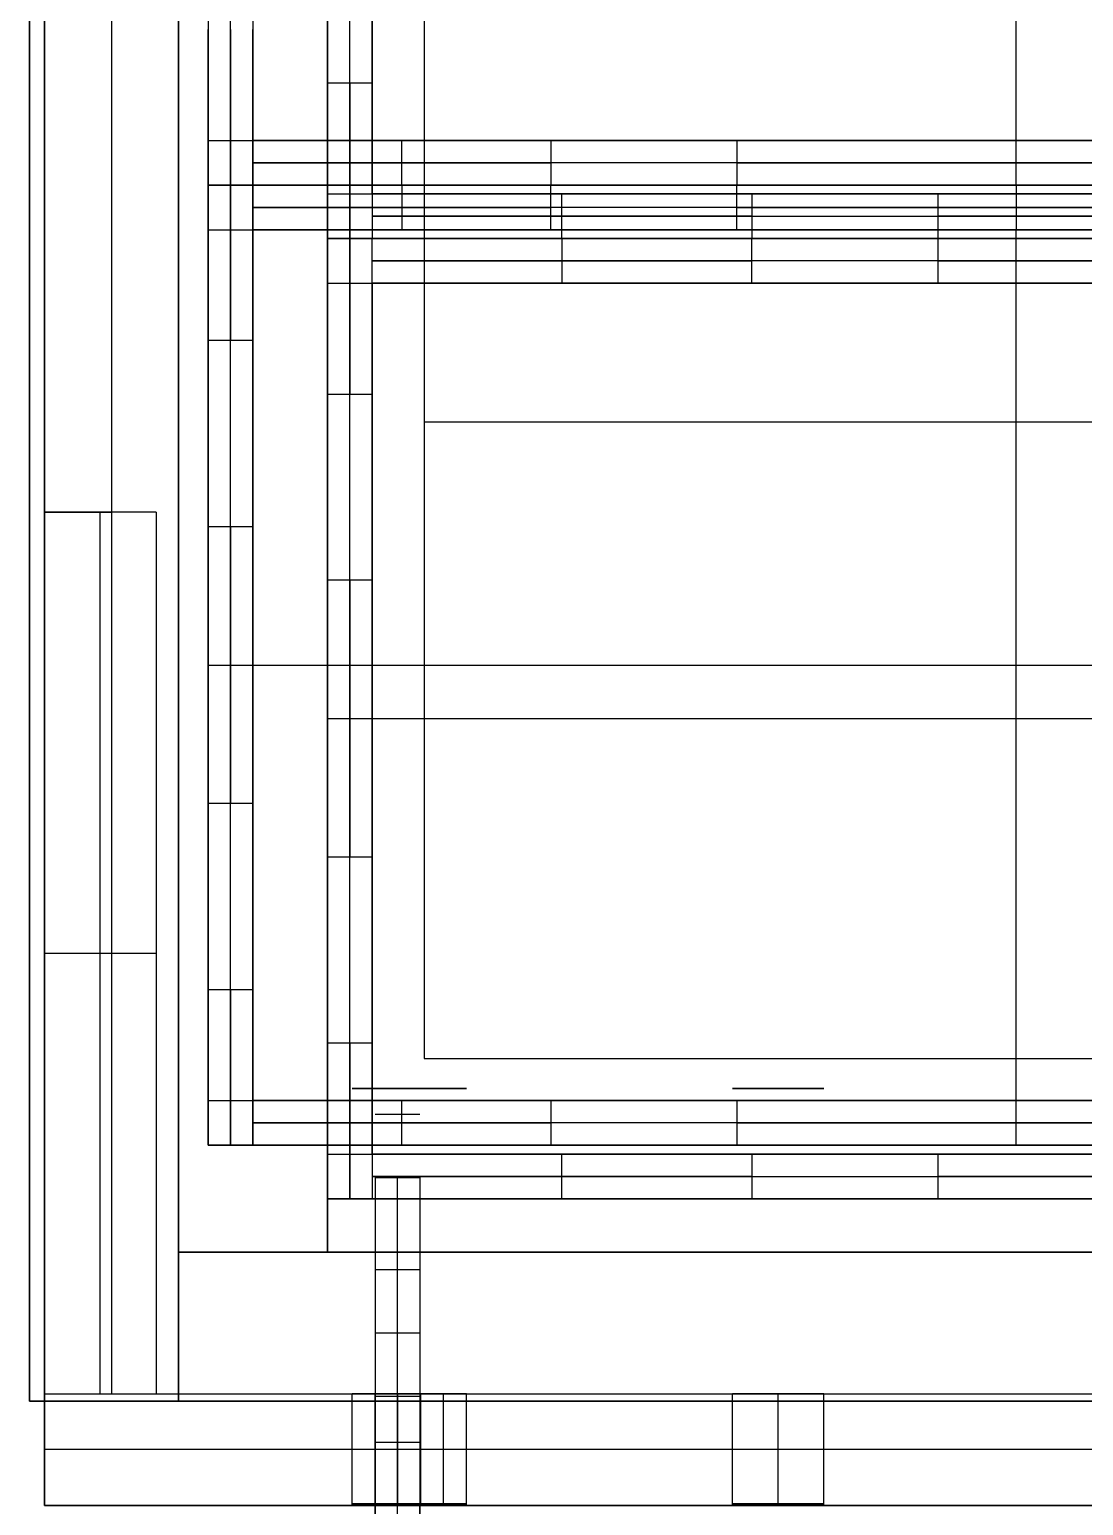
# Model space of a CAD drawing. Header units: millimetres. Extents: x 54 to 2208, y -253 to 13074.
# Drawn here: x 54 to 195.5, y -56 to 142.2 of the extents above; entities that cross this region are included whole.
import ezdxf

# ---------------------------------------------------------------- set-up
doc = ezdxf.new("R2010")
doc.units = ezdxf.units.MM
doc.header["$MEASUREMENT"] = 0
for name, color, linetype, true_color in [('Default', 178, 'Continuous', 0x000000), ('Drawers', 1, 'Continuous', 0xff0000), ('Hanging stuff', 5, 'Continuous', 0x0000ff), ('Little drawers', 15, 'Continuous', 0xa43730)]:
    doc.layers.add(name, color=color, linetype=linetype, true_color=true_color)

msp = doc.modelspace()

# ---------------------------------------------------------------- linework, layer by layer
at = {"layer": 'Default'}
for p, q in [((56, 544), (56, -56)), ((56, 544, 15), (56, -56, 15)), ((56, -56, 7.5), (56, 544, 7.5)), ((56, 544, 900), (56, -56, 900)), ((56, 544, 915), (56, -56, 915)), ((56, -56, 907.5), (56, 544, 907.5)), ((54, 528, 601), (54, -42, 601)), ((54, -42, 616), (54, 528, 616)), ((54, -42, 631), (54, 528, 631)), ((54, -42, 608.5), (54, 528, 608.5)), ((54, 528, 623.5), (54, -42, 623.5)), ((54, 528, 601), (54, -42, 601)), ((65, 529, 289), (65, -41, 289)), ((65, 529, 304), (65, -41, 304)), ((65, 529, 601), (65, -41, 601)), ((65, 529, 616), (65, -41, 616)), ((74, -42, 15), (74, 528, 15)), ((74, -42, 30), (74, 528, 30)), ((74, 528, 22.5), (74, -42, 22.5)), ((74, -42, 304), (74, 528, 304)), ((74, -42, 319), (74, 528, 319)), ((74, 528, 311.5), (74, -42, 311.5)), ((74, 508, 631), (74, -22, 631)), ((74, -22, 616), (74, 508, 616)), ((74, -22, 623.5), (74, 508, 623.5)), ((94, -22, 15), (94, 508, 15)), ((94, 508, 30), (94, -22, 30)), ((94, -22, 22.5), (94, 508, 22.5)), ((94, -22, 304), (94, 508, 304)), ((94, 508, 319), (94, -22, 319)), ((94, -22, 311.5), (94, 508, 311.5)), ((107, 175, 905), (107, 4, 905)), ((107, 175, 915), (107, 4, 915)), ((107, 175, 910), (107, 4, 910)), ((107, 89.5, 905), (107, 89.5, 915)), ((107, 89.5, 905), (512, 89.5, 905)), ((56, 77.35, 15), (56, -41, 15)), ((71, 77.35, 15), (56, 77.35, 15)), ((56, 77.35, 900), (56, -41, 900)), ((71, 77.35, 900), (56, 77.35, 900)), ((56, 77.35, 900), (56, 77.35, 15)), ((56, -41, 607.5), (56, 77.35, 607.5)), ((56, 77.35, 607.5), (65, 77.35, 607.5)), ((63.5, -41, 15), (63.5, 77.35, 15)), ((63.5, 77.35, 15), (63.5, 77.35, 900)), ((65, 77.35, 305), (65, 77.35, 290)), ((71, 77.35, 290), (65, 77.35, 290)), ((71, 77.35, 305), (65, 77.35, 305)), ((65, 77.35, 290), (65, -41, 290)), ((65, 77.35, 305), (65, -41, 305)), ((65, 77.35, 616), (65, 77.35, 601)), ((71, 77.35, 601), (65, 77.35, 601)), ((71, 77.35, 616), (65, 77.35, 616)), ((65, 77.35, 601), (65, -41, 601)), ((65, 77.35, 616), (65, -41, 616)), ((65, 77.35, 297.5), (65, -41, 297.5)), ((65, 77.35, 608.5), (65, -41, 608.5)), ((71, 77.35, 15), (71, -41, 15)), ((71, 77.35, 290), (71, -41, 290)), ((71, 77.35, 305), (71, -41, 305)), ((71, 77.35, 290), (71, 77.35, 15)), ((71, 77.35, 601), (71, -41, 601)), ((71, 77.35, 616), (71, -41, 616)), ((71, 77.35, 601), (71, 77.35, 305)), ((71, 77.35, 900), (71, -41, 900)), ((71, 77.35, 900), (71, 77.35, 616)), ((56, 62.35, 15), (56, -56, 15)), ((56, -56, 900), (56, 62.35, 900)), ((56, 62.35, 900), (56, 62.35, 15)), ((56, -56, 607.5), (56, 62.35, 607.5)), ((56, 18.17, 15), (71, 18.17, 15)), ((56, 18.17, 900), (56, 18.17, 15)), ((71, 18.17, 290), (71, 18.17, 15)), ((71, 18.17, 601), (71, 18.17, 305)), ((71, 18.17, 900), (71, 18.17, 616)), ((107, 4, 905), (512, 4, 905)), ((107, 4, 905), (107, 4, 915)), ((107, 4, 915), (512, 4, 915)), ((107, 4, 910), (512, 4, 910)), ((56, 3.17, 900), (56, 3.17, 15)), ((100.42, -3.47, 482.06), (106.42, -3.47, 482.06)), ((100.42, -3.47, 428.49), (106.42, -3.47, 428.49)), ((100.42, -3.47, 188.7), (106.42, -3.47, 188.7)), ((100.42, -3.47, 135.13), (106.42, -3.47, 135.13)), ((100.42, -11.97, 490.55), (100.42, -253.19, 490.55)), ((100.42, -11.97, 490.55), (106.42, -11.97, 490.55)), ((100.42, -11.97, 420), (106.42, -11.97, 420)), ((100.42, -11.97, 490.55), (100.42, -253.19, 490.55)), ((100.42, -11.97, 197.19), (100.42, -253.19, 197.19)), ((100.42, -11.97, 197.19), (100.42, -253.19, 197.19)), ((100.42, -11.97, 197.19), (106.42, -11.97, 197.19)), ((100.42, -11.97, 126.64), (106.42, -11.97, 126.64)), ((103.42, -253.19, 490.55), (103.42, -11.97, 490.55)), ((103.42, -253.19, 197.19), (103.42, -11.97, 197.19)), ((106.42, -11.97, 490.55), (106.42, -253.19, 490.55)), ((106.42, -11.97, 197.19), (106.42, -253.19, 197.19)), ((74, -22, 631), (74, -22, 616)), ((74, -22, 631), (516, -22, 631)), ((516, -22, 616), (74, -22, 616)), ((516, -22, 623.5), (74, -22, 623.5)), ((536, -22, 15), (94, -22, 15)), ((94, -22, 30), (94, -22, 15)), ((94, -22, 30), (536, -22, 30)), ((536, -22, 22.5), (94, -22, 22.5)), ((536, -22, 304), (94, -22, 304)), ((94, -22, 319), (94, -22, 304)), ((94, -22, 319), (536, -22, 319)), ((536, -22, 311.5), (94, -22, 311.5)), ((100.42, -24.33, 420), (106.42, -24.33, 420)), ((100.42, -24.33, 126.64), (106.42, -24.33, 126.64)), ((100.42, -32.83, 428.49), (106.42, -32.83, 428.49)), ((100.42, -32.83, 438.28), (106.42, -32.83, 438.28)), ((100.42, -32.83, 135.13), (106.42, -32.83, 135.13)), ((100.42, -32.83, 144.92), (106.42, -32.83, 144.92)), ((56, -41, 15), (56, -41, 900)), ((56, -41, 15), (71, -41, 15)), ((56, -41, 900), (71, -41, 900)), ((56, -41, 607.5), (65, -41, 607.5)), ((56, -56), (56, -41)), ((56, -41), (556, -41)), ((56, -41, 900), (56, -56, 900)), ((56, -41, 900), (556, -41, 900)), ((56, -41, 900), (56, -41)), ((56, -56, 600), (56, -41, 600)), ((56, -41, 600), (556, -41, 600)), ((63.5, -41, 900), (63.5, -41, 15)), ((65, -41, 289), (547, -41, 289)), ((65, -41, 304), (547, -41, 304)), ((65, -41, 289), (65, -41, 304)), ((65, -41, 601), (547, -41, 601)), ((65, -41, 616), (547, -41, 616)), ((65, -41, 601), (65, -41, 616)), ((65, -41, 290), (71, -41, 290)), ((65, -41, 305), (71, -41, 305)), ((65, -41, 290), (65, -41, 305)), ((65, -41, 601), (71, -41, 601)), ((65, -41, 616), (71, -41, 616)), ((65, -41, 601), (65, -41, 616)), ((71, -41, 15), (71, -41, 290)), ((71, -41, 305), (71, -41, 601)), ((71, -41, 616), (71, -41, 900)), ((97.33, -41, 804.03), (109.58, -41, 804.03)), ((109.58, -41, 733.48), (97.33, -41, 733.48)), ((97.33, -41, 733.48), (97.33, -41, 804.03)), ((97.33, -56, 804.03), (97.33, -41, 804.03)), ((97.33, -56, 733.48), (97.33, -41, 733.48)), ((97.33, -41, 510.67), (109.58, -41, 510.67)), ((109.58, -41, 440.12), (97.33, -41, 440.12)), ((97.33, -41, 440.12), (97.33, -41, 510.67)), ((97.33, -56, 510.67), (97.33, -41, 510.67)), ((97.33, -56, 440.12), (97.33, -41, 440.12)), ((97.33, -56, 768.76), (97.33, -41, 768.76)), ((97.33, -56, 475.4), (97.33, -41, 475.4)), ((100.42, -41, 217.31), (112.67, -41, 217.31)), ((112.67, -41, 146.76), (100.42, -41, 146.76)), ((100.42, -41, 146.76), (100.42, -41, 217.31)), ((100.42, -56, 217.31), (100.42, -41, 217.31)), ((100.42, -56, 146.76), (100.42, -41, 146.76)), ((100.42, -56, 182.04), (100.42, -41, 182.04)), ((100.42, -41.32, 446.78), (106.42, -41.32, 446.78)), ((100.42, -41.32, 153.42), (106.42, -41.32, 153.42)), ((103.45, -56, 804.03), (103.45, -41, 804.03)), ((103.45, -56, 733.48), (103.45, -41, 733.48)), ((103.45, -56, 510.67), (103.45, -41, 510.67)), ((103.45, -56, 440.12), (103.45, -41, 440.12)), ((106.55, -56, 217.31), (106.55, -41, 217.31)), ((106.55, -56, 146.76), (106.55, -41, 146.76)), ((109.58, -41, 804.03), (109.58, -41, 733.48)), ((109.58, -56, 804.03), (109.58, -41, 804.03)), ((109.58, -56, 733.48), (109.58, -41, 733.48)), ((109.58, -41, 510.67), (109.58, -41, 440.12)), ((109.58, -56, 510.67), (109.58, -41, 510.67)), ((109.58, -56, 440.12), (109.58, -41, 440.12)), ((109.58, -56, 768.76), (109.58, -41, 768.76)), ((109.58, -56, 475.4), (109.58, -41, 475.4)), ((112.67, -41, 217.31), (112.67, -41, 146.76)), ((112.67, -56, 217.31), (112.67, -41, 217.31)), ((112.67, -56, 146.76), (112.67, -41, 146.76)), ((112.67, -56, 182.04), (112.67, -41, 182.04)), ((148.42, -41, 217.31), (160.67, -41, 217.31)), ((160.67, -41, 146.76), (148.42, -41, 146.76)), ((148.42, -41, 146.76), (148.42, -41, 217.31)), ((148.42, -56, 217.31), (148.42, -41, 217.31)), ((148.42, -56, 146.76), (148.42, -41, 146.76)), ((148.42, -41, 510.67), (160.67, -41, 510.67)), ((160.67, -41, 440.12), (148.42, -41, 440.12)), ((148.42, -41, 440.12), (148.42, -41, 510.67)), ((148.42, -56, 510.67), (148.42, -41, 510.67)), ((148.42, -56, 440.12), (148.42, -41, 440.12)), ((148.42, -41, 804.03), (160.67, -41, 804.03)), ((160.67, -41, 733.48), (148.42, -41, 733.48)), ((148.42, -41, 733.48), (148.42, -41, 804.03)), ((148.42, -56, 804.03), (148.42, -41, 804.03)), ((148.42, -56, 733.48), (148.42, -41, 733.48)), ((148.42, -56, 182.04), (148.42, -41, 182.04)), ((148.42, -56, 475.4), (148.42, -41, 475.4)), ((148.42, -56, 768.76), (148.42, -41, 768.76)), ((154.55, -56, 217.31), (154.55, -41, 217.31)), ((154.55, -56, 146.76), (154.55, -41, 146.76)), ((154.55, -56, 510.67), (154.55, -41, 510.67)), ((154.55, -56, 440.12), (154.55, -41, 440.12)), ((154.55, -56, 804.03), (154.55, -41, 804.03)), ((154.55, -56, 733.48), (154.55, -41, 733.48)), ((160.67, -41, 217.31), (160.67, -41, 146.76)), ((160.67, -56, 217.31), (160.67, -41, 217.31)), ((160.67, -56, 146.76), (160.67, -41, 146.76)), ((160.67, -41, 510.67), (160.67, -41, 440.12)), ((160.67, -56, 510.67), (160.67, -41, 510.67)), ((160.67, -56, 440.12), (160.67, -41, 440.12)), ((160.67, -41, 804.03), (160.67, -41, 733.48)), ((160.67, -56, 804.03), (160.67, -41, 804.03)), ((160.67, -56, 733.48), (160.67, -41, 733.48)), ((160.67, -56, 182.04), (160.67, -41, 182.04)), ((160.67, -56, 475.4), (160.67, -41, 475.4)), ((160.67, -56, 768.76), (160.67, -41, 768.76)), ((54, -42, 601), (536, -42, 601)), ((54, -42, 601), (54, -42, 616)), ((536, -42, 616), (54, -42, 616)), ((536, -42, 631), (54, -42, 631)), ((54, -42, 631), (54, -42, 616)), ((536, -42, 608.5), (54, -42, 608.5)), ((54, -42, 623.5), (536, -42, 623.5)), ((54, -42, 601), (536, -42, 601)), ((74, -42, 616), (74, -42, 631)), ((556, -42, 15), (74, -42, 15)), ((556, -42, 30), (74, -42, 30)), ((74, -42, 30), (74, -42, 15)), ((74, -42, 22.5), (556, -42, 22.5)), ((556, -42, 304), (74, -42, 304)), ((556, -42, 319), (74, -42, 319)), ((74, -42, 319), (74, -42, 304)), ((74, -42, 311.5), (556, -42, 311.5)), ((94, -42, 15), (94, -42, 30)), ((94, -42, 304), (94, -42, 319)), ((100.42, -47.51, 446.78), (106.42, -47.51, 446.78)), ((100.42, -47.51, 153.42), (106.42, -47.51, 153.42)), ((556, -48.5), (56, -48.5)), ((56, -48.5), (56, -48.5, 900)), ((56, -56), (556, -56)), ((56, -56, 15), (56, -56)), ((56, -56, 15), (556, -56, 15)), ((556, -56, 7.5), (56, -56, 7.5)), ((56, -56), (556, -56)), ((56, -56, 900), (556, -56, 900)), ((56, -56, 900), (56, -56)), ((56, -56, 600), (556, -56, 600)), ((56, -56, 15), (56, -56, 900)), ((56, -56, 900), (556, -56, 900)), ((56, -56, 915), (56, -56, 900)), ((56, -56, 915), (556, -56, 915)), ((556, -56, 907.5), (56, -56, 907.5)), ((97.33, -55.8, 804.03), (109.58, -55.8, 804.03)), ((109.58, -55.8, 733.48), (97.33, -55.8, 733.48)), ((97.33, -55.8, 733.48), (97.33, -55.8, 804.03)), ((97.33, -55.8, 510.67), (109.58, -55.8, 510.67)), ((109.58, -55.8, 440.12), (97.33, -55.8, 440.12)), ((97.33, -55.8, 440.12), (97.33, -55.8, 510.67)), ((97.33, -56, 804.03), (109.58, -56, 804.03)), ((109.58, -56, 733.48), (97.33, -56, 733.48)), ((97.33, -56, 733.48), (97.33, -56, 804.03)), ((97.33, -56, 510.67), (109.58, -56, 510.67)), ((109.58, -56, 440.12), (97.33, -56, 440.12)), ((97.33, -56, 440.12), (97.33, -56, 510.67)), ((100.42, -55.8, 217.31), (112.67, -55.8, 217.31)), ((112.67, -55.8, 146.76), (100.42, -55.8, 146.76)), ((100.42, -55.8, 146.76), (100.42, -55.8, 217.31)), ((100.42, -253.19), (100.42, -56)), ((100.42, -253.19, 98.6), (100.42, -56, 98.6)), ((100.42, -253.19), (100.42, -56)), ((106.42, -56), (100.42, -56)), ((100.42, -253.19, 98.6), (100.42, -56, 98.6)), ((100.42, -56, 144.92), (106.42, -56, 144.92)), ((100.42, -56, 217.31), (112.67, -56, 217.31)), ((112.67, -56, 146.76), (100.42, -56, 146.76)), ((100.42, -56, 146.76), (100.42, -56, 217.31)), ((106.42, -253.19), (106.42, -56)), ((106.42, -253.19, 98.6), (106.42, -56, 98.6)), ((106.42, -56, 6), (106.42, -96, 6)), ((303.62, -56, 6), (106.42, -56, 6)), ((303.62, -56), (106.42, -56)), ((106.42, -56), (106.42, -56, 6)), ((106.42, -56), (106.42, -96)), ((106.42, -56, 3), (303.62, -56, 3)), ((106.42, -96, 3), (106.42, -56, 3)), ((109.58, -55.8, 804.03), (109.58, -55.8, 733.48)), ((109.58, -55.8, 510.67), (109.58, -55.8, 440.12)), ((109.58, -56, 804.03), (109.58, -56, 733.48)), ((109.58, -56, 510.67), (109.58, -56, 440.12)), ((112.67, -55.8, 217.31), (112.67, -55.8, 146.76)), ((112.67, -56, 217.31), (112.67, -56, 146.76)), ((148.42, -55.8, 217.31), (160.67, -55.8, 217.31)), ((160.67, -55.8, 146.76), (148.42, -55.8, 146.76)), ((148.42, -55.8, 146.76), (148.42, -55.8, 217.31)), ((148.42, -55.8, 510.67), (160.67, -55.8, 510.67)), ((160.67, -55.8, 440.12), (148.42, -55.8, 440.12)), ((148.42, -55.8, 440.12), (148.42, -55.8, 510.67)), ((148.42, -55.8, 804.03), (160.67, -55.8, 804.03)), ((160.67, -55.8, 733.48), (148.42, -55.8, 733.48)), ((148.42, -55.8, 733.48), (148.42, -55.8, 804.03)), ((148.42, -56, 217.31), (160.67, -56, 217.31)), ((160.67, -56, 146.76), (148.42, -56, 146.76)), ((148.42, -56, 146.76), (148.42, -56, 217.31)), ((148.42, -56, 510.67), (160.67, -56, 510.67)), ((160.67, -56, 440.12), (148.42, -56, 440.12)), ((148.42, -56, 440.12), (148.42, -56, 510.67)), ((148.42, -56, 804.03), (160.67, -56, 804.03)), ((160.67, -56, 733.48), (148.42, -56, 733.48)), ((148.42, -56, 733.48), (148.42, -56, 804.03)), ((160.67, -55.8, 217.31), (160.67, -55.8, 146.76)), ((160.67, -55.8, 510.67), (160.67, -55.8, 440.12)), ((160.67, -55.8, 804.03), (160.67, -55.8, 733.48)), ((160.67, -56, 217.31), (160.67, -56, 146.76)), ((160.67, -56, 510.67), (160.67, -56, 440.12)), ((160.67, -56, 804.03), (160.67, -56, 733.48))]:
    msp.add_line(p, q, dxfattribs=at)
for points in [[(56, 544), (56, -56), (556, -56), (556, 544)], [(56, 544), (56, -56), (556, -56), (556, 544)], [(54, -42), (536, -42), (536, 528), (54, 528)]]:
    msp.add_lwpolyline(points, close=True, dxfattribs=at)
at = {"layer": 'Default', "extrusion": (1, 0, 0)}
for points in [[(544, 900), (544, 0), (-56, 0), (-56, 900)], [(-56, 900), (-56, 15), (62.35, 15), (62.35, 900)]]:
    msp.add_lwpolyline(points, dxfattribs=at)
at = {"layer": 'Default', "extrusion": (1, -4.54807e-16, 1.4271e-30)}
msp.add_lwpolyline([(-56, 293.36), (-56, 438.28, -0.414214), (-47.51, 446.78), (-41.32, 446.78, -0.414214), (-32.83, 438.28), (-32.83, 428.49, 0.414214), (-24.33, 420), (-11.97, 420, 0.414214), (-3.47, 428.49), (-3.47, 482.06, 0.414214), (-11.97, 490.55)], format="xyb", dxfattribs=at)
msp.add_lwpolyline([(-56, 293.36), (-56, 438.28, -0.414214), (-47.51, 446.78), (-41.32, 446.78, -0.414214), (-32.83, 438.28), (-32.83, 428.49, 0.414214), (-24.33, 420), (-11.97, 420, 0.414214), (-3.47, 428.49), (-3.47, 482.06, 0.414214), (-11.97, 490.55)], format="xyb", dxfattribs=at)
at = {"layer": 'Default', "extrusion": (1, 0, 0)}
for points in [[(-56, 0), (-56, 144.92, -0.414214), (-47.51, 153.42), (-41.32, 153.42, -0.414214), (-32.83, 144.92), (-32.83, 135.13, 0.414214), (-24.33, 126.64), (-11.97, 126.64, 0.414214), (-3.47, 135.13), (-3.47, 188.7, 0.414214), (-11.97, 197.19)], [(-56, 0), (-56, 144.92, -0.414214), (-47.51, 153.42), (-41.32, 153.42, -0.414214), (-32.83, 144.92), (-32.83, 135.13, 0.414214), (-24.33, 126.64), (-11.97, 126.64, 0.414214), (-3.47, 135.13), (-3.47, 188.7, 0.414214), (-11.97, 197.19)], [(-56, 293.36), (-56, 438.28, -0.414214), (-47.51, 446.78), (-41.32, 446.78, -0.414214), (-32.83, 438.28), (-32.83, 428.49, 0.414214), (-24.33, 420), (-11.97, 420, 0.414214), (-3.47, 428.49), (-3.47, 482.06, 0.414214), (-11.97, 490.55)], [(-56, 0), (-56, 144.92, -0.414214), (-47.51, 153.42), (-41.32, 153.42, -0.414214), (-32.83, 144.92), (-32.83, 135.13, 0.414214), (-24.33, 126.64), (-11.97, 126.64, 0.414214), (-3.47, 135.13), (-3.47, 188.7, 0.414214), (-11.97, 197.19)]]:
    msp.add_lwpolyline(points, format="xyb", dxfattribs=at)
at = {"layer": 'Default', "extrusion": (1, -4.03879e-15, 9.33634e-16)}
for points in [[(-11.97, 490.55, -0.414214), (-3.47, 482.06), (-3.47, 428.49, -0.414214), (-11.97, 420), (-24.33, 420, -0.414214), (-32.83, 428.49), (-32.83, 438.28, 0.414214), (-41.32, 446.78), (-47.51, 446.78, 0.414214), (-56, 438.28), (-56, 293.36)], [(-11.97, 197.19, -0.414214), (-3.47, 188.7), (-3.47, 135.13, -0.414214), (-11.97, 126.64), (-24.33, 126.64, -0.414214), (-32.83, 135.13), (-32.83, 144.92, 0.414214), (-41.32, 153.42), (-47.51, 153.42, 0.414214), (-56, 144.92), (-56, 0)]]:
    msp.add_lwpolyline(points, format="xyb", dxfattribs=at)
at = {"layer": 'Default', "extrusion": (0, 1, 0)}
for points in [[(-97.33, 510.67), (-109.58, 510.67), (-109.58, 440.12), (-97.33, 440.12)], [(-97.33, 804.03), (-109.58, 804.03), (-109.58, 733.48), (-97.33, 733.48)], [(-100.42, 217.31), (-112.67, 217.31), (-112.67, 146.76), (-100.42, 146.76)], [(-148.42, 510.67), (-160.67, 510.67), (-160.67, 440.12), (-148.42, 440.12)], [(-148.42, 217.31), (-160.67, 217.31), (-160.67, 146.76), (-148.42, 146.76)], [(-148.42, 804.03), (-160.67, 804.03), (-160.67, 733.48), (-148.42, 733.48)]]:
    msp.add_lwpolyline(points, close=True, dxfattribs=at)
at = {"layer": 'Drawers'}
for p, q in [((94, 243, 402.81), (94, 114.09, 402.81)), ((94, 243, 113.81), (94, 114.09, 113.81)), ((97, 114.09, 402.81), (97, 243, 402.81)), ((97, 114.09, 113.81), (97, 243, 113.81)), ((94, 120.09, 353.41), (94, 237, 353.41)), ((94, 120.09, 64.41), (94, 237, 64.41)), ((100, 237, 402.81), (100, 120.09, 402.81)), ((100, 120.09, 353.41), (100, 237, 353.41)), ((100, 237, 113.81), (100, 120.09, 113.81)), ((100, 120.09, 64.41), (100, 237, 64.41)), ((94, 134.97, 304), (94, 159.97, 304)), ((94, 134.97, 310), (94, 159.97, 310)), ((94, 159.97, 307), (94, 134.97, 307)), ((94, 134.97, 15), (94, 159.97, 15)), ((94, 134.97, 21), (94, 159.97, 21)), ((94, 159.97, 18), (94, 134.97, 18)), ((100, 134.97, 310), (100, 159.97, 310)), ((100, 134.97, 21), (100, 159.97, 21)), ((100, 134.97, 304), (94, 134.97, 304)), ((94, 134.97, 304), (94, 134.97, 310)), ((94, 114.09, 304), (94, 134.97, 304)), ((100, 134.97, 15), (94, 134.97, 15)), ((94, 134.97, 15), (94, 134.97, 21)), ((94, 114.09, 15), (94, 134.97, 15)), ((97, 134.97, 304), (97, 114.09, 304)), ((97, 134.97, 15), (97, 114.09, 15)), ((100, 120.09, 304), (100, 134.97, 304)), ((100, 120.09, 310), (100, 134.97, 310)), ((100, 120.09, 15), (100, 134.97, 15)), ((100, 120.09, 21), (100, 134.97, 21)), ((94, 120.09, 343.91), (94, 114.09, 343.91)), ((94, 120.09, 368.91), (94, 120.09, 343.91)), ((94, 120.09, 368.91), (94, 114.09, 368.91)), ((94, 120.09, 304), (100, 120.09, 304)), ((94, 114.09, 356.41), (94, 120.09, 356.41)), ((94, 120.09, 54.91), (94, 114.09, 54.91)), ((94, 120.09, 79.91), (94, 120.09, 54.91)), ((94, 120.09, 79.91), (94, 114.09, 79.91)), ((94, 120.09, 15), (100, 120.09, 15)), ((94, 114.09, 67.41), (94, 120.09, 67.41)), ((100, 120.09, 304), (151, 120.09, 304)), ((151, 120.09, 310), (100, 120.09, 310)), ((100, 120.09, 368.91), (100, 120.09, 343.91)), ((100, 120.09, 304), (100, 114.09, 304)), ((522, 120.09, 402.81), (100, 120.09, 402.81)), ((100, 120.09, 402.81), (100, 120.09, 368.91)), ((100, 120.09, 343.91), (100, 120.09, 310)), ((100, 120.09, 402.81), (100, 114.09, 402.81)), ((100, 120.09, 353.41), (522, 120.09, 353.41)), ((100, 120.09, 15), (151, 120.09, 15)), ((151, 120.09, 21), (100, 120.09, 21)), ((100, 120.09, 79.91), (100, 120.09, 54.91)), ((100, 120.09, 15), (100, 114.09, 15)), ((522, 120.09, 113.81), (100, 120.09, 113.81)), ((100, 120.09, 113.81), (100, 120.09, 79.91)), ((100, 120.09, 54.91), (100, 120.09, 21)), ((100, 120.09, 113.81), (100, 114.09, 113.81)), ((100, 120.09, 64.41), (522, 120.09, 64.41)), ((125.5, 114.09, 304), (125.5, 120.09, 304)), ((125.5, 114.09, 15), (125.5, 120.09, 15)), ((151, 120.09, 304), (151, 114.09, 304)), ((151, 120.09, 310), (176, 120.09, 310)), ((151, 120.09, 15), (151, 114.09, 15)), ((151, 120.09, 21), (176, 120.09, 21)), ((176, 114.09, 304), (176, 120.09, 304)), ((176, 120.09, 304), (256, 120.09, 304)), ((256, 120.09, 310), (176, 120.09, 310)), ((176, 114.09, 15), (176, 120.09, 15)), ((176, 120.09, 15), (256, 120.09, 15)), ((256, 120.09, 21), (176, 120.09, 21)), ((94, 117.09, 343.91), (94, 117.09, 368.91)), ((94, 117.09, 54.91), (94, 117.09, 79.91)), ((100, 117.09, 402.81), (522, 117.09, 402.81)), ((151, 117.09, 304), (100, 117.09, 304)), ((100, 117.09, 113.81), (522, 117.09, 113.81)), ((151, 117.09, 15), (100, 117.09, 15)), ((256, 117.09, 304), (176, 117.09, 304)), ((256, 117.09, 15), (176, 117.09, 15)), ((94, 114.09, 343.91), (94, 114.09, 304)), ((94, 114.09, 402.81), (94, 114.09, 368.91)), ((100, 114.09, 402.81), (94, 114.09, 402.81)), ((100, 114.09, 368.91), (94, 114.09, 368.91)), ((94, 114.09, 343.91), (100, 114.09, 343.91)), ((100, 114.09, 304), (94, 114.09, 304)), ((94, 114.09, 368.91), (94, 114.09, 343.91)), ((94, 114.09, 385.86), (100, 114.09, 385.86)), ((94, 114.09, 310), (100, 114.09, 310)), ((94, 114.09, 353.41), (528, 114.09, 353.41)), ((94, 93.21, 15), (94, 114.09, 15)), ((94, 114.09, 113.81), (94, -14.82, 113.81)), ((94, 114.09, 79.91), (94, 114.09, 113.81)), ((94, 108.09, 79.91), (94, 114.09, 79.91)), ((94, 108.09, 54.91), (94, 114.09, 54.91)), ((94, 114.09, 15), (94, 114.09, 54.91)), ((100, 114.09, 15), (94, 114.09, 15)), ((100, 114.09, 54.91), (94, 114.09, 54.91)), ((94, 114.09, 79.91), (100, 114.09, 79.91)), ((100, 114.09, 113.81), (94, 114.09, 113.81)), ((94, 114.09, 54.91), (94, 114.09, 79.91)), ((94, 114.09, 21), (100, 114.09, 21)), ((94, 114.09, 96.86), (100, 114.09, 96.86)), ((94, 114.09, 64.41), (528, 114.09, 64.41)), ((94, 114.09, 67.41), (94, 108.09, 67.41)), ((94, 114.09, 54.91), (94, 114.09, 15)), ((94, 114.09, 113.81), (94, 114.09, 79.91)), ((100, 114.09, 113.81), (94, 114.09, 113.81)), ((100, 114.09, 79.91), (94, 114.09, 79.91)), ((94, 114.09, 54.91), (100, 114.09, 54.91)), ((100, 114.09, 15), (94, 114.09, 15)), ((94, 114.09, 79.91), (94, 114.09, 54.91)), ((94, 114.09, 96.86), (100, 114.09, 96.86)), ((94, 114.09, 21), (100, 114.09, 21)), ((94, 114.09, 64.41), (528, 114.09, 64.41)), ((94, 93.21, 304), (94, 114.09, 304)), ((94, 114.09, 402.81), (94, -14.82, 402.81)), ((94, 114.09, 368.91), (94, 114.09, 402.81)), ((94, 108.09, 368.91), (94, 114.09, 368.91)), ((94, 108.09, 343.91), (94, 114.09, 343.91)), ((94, 114.09, 304), (94, 114.09, 343.91)), ((100, 114.09, 304), (94, 114.09, 304)), ((100, 114.09, 343.91), (94, 114.09, 343.91)), ((94, 114.09, 368.91), (100, 114.09, 368.91)), ((100, 114.09, 402.81), (94, 114.09, 402.81)), ((94, 114.09, 343.91), (94, 114.09, 368.91)), ((94, 114.09, 310), (100, 114.09, 310)), ((94, 114.09, 385.86), (100, 114.09, 385.86)), ((94, 114.09, 353.41), (528, 114.09, 353.41)), ((94, 114.09, 356.41), (94, 108.09, 356.41)), ((97, 114.09, 368.91), (97, 114.09, 402.81)), ((97, 114.09, 304), (97, 114.09, 343.91)), ((97, 114.09, 15), (97, 93.21, 15)), ((97, 114.09, 54.91), (97, 114.09, 15)), ((97, 114.09, 113.81), (97, 114.09, 79.91)), ((97, -14.82, 113.81), (97, 114.09, 113.81)), ((97, 114.09, 79.91), (97, 114.09, 113.81)), ((97, 114.09, 15), (97, 114.09, 54.91)), ((97, 114.09, 304), (97, 93.21, 304)), ((97, 114.09, 343.91), (97, 114.09, 304)), ((97, 114.09, 402.81), (97, 114.09, 368.91)), ((97, -14.82, 402.81), (97, 114.09, 402.81)), ((100, 114.09, 402.81), (100, 114.09, 368.91)), ((100, 114.09, 343.91), (100, 114.09, 304)), ((100, 114.09, 304), (151, 114.09, 304)), ((522, 114.09, 402.81), (100, 114.09, 402.81)), ((100, 114.09, 15), (100, 114.09, 54.91)), ((100, 114.09, 79.91), (100, 114.09, 113.81)), ((100, 108.09, 113.81), (100, 114.09, 113.81)), ((100, 114.09, 113.81), (522, 114.09, 113.81)), ((151, 114.09, 15), (100, 114.09, 15)), ((100, 108.09, 15), (100, 114.09, 15)), ((100, 114.09, 113.81), (100, 114.09, 79.91)), ((100, 114.09, 54.91), (100, 114.09, 15)), ((100, 114.09, 15), (151, 114.09, 15)), ((522, 114.09, 113.81), (100, 114.09, 113.81)), ((100, 114.09, 304), (100, 114.09, 343.91)), ((100, 114.09, 368.91), (100, 114.09, 402.81)), ((100, 108.09, 402.81), (100, 114.09, 402.81)), ((100, 114.09, 402.81), (522, 114.09, 402.81)), ((151, 114.09, 304), (100, 114.09, 304)), ((100, 108.09, 304), (100, 114.09, 304)), ((125.5, 114.09, 15), (125.5, 108.09, 15)), ((125.5, 114.09, 304), (125.5, 108.09, 304)), ((176, 114.09, 304), (151, 114.09, 304)), ((151, 114.09, 310), (176, 114.09, 310)), ((151, 114.09, 304), (151, 114.09, 310)), ((151, 114.09, 307), (176, 114.09, 307)), ((151, 114.09, 15), (176, 114.09, 15)), ((151, 108.09, 15), (151, 114.09, 15)), ((151, 114.09, 21), (151, 114.09, 15)), ((176, 114.09, 21), (151, 114.09, 21)), ((176, 114.09, 18), (151, 114.09, 18)), ((176, 114.09, 15), (151, 114.09, 15)), ((151, 114.09, 21), (176, 114.09, 21)), ((151, 114.09, 15), (151, 114.09, 21)), ((151, 114.09, 18), (176, 114.09, 18)), ((151, 114.09, 304), (176, 114.09, 304)), ((151, 108.09, 304), (151, 114.09, 304)), ((151, 114.09, 310), (151, 114.09, 304)), ((176, 114.09, 310), (151, 114.09, 310)), ((176, 114.09, 307), (151, 114.09, 307)), ((163.5, 114.09, 304), (163.5, 114.09, 310)), ((163.5, 114.09, 15), (163.5, 114.09, 21)), ((163.5, 114.09, 15), (163.5, 114.09, 21)), ((163.5, 114.09, 304), (163.5, 114.09, 310)), ((176, 114.09, 310), (176, 114.09, 304)), ((176, 114.09, 304), (256, 114.09, 304)), ((176, 108.09, 15), (176, 114.09, 15)), ((176, 114.09, 15), (176, 114.09, 21)), ((256, 114.09, 15), (176, 114.09, 15)), ((176, 114.09, 21), (176, 114.09, 15)), ((176, 114.09, 15), (256, 114.09, 15)), ((176, 108.09, 304), (176, 114.09, 304)), ((176, 114.09, 304), (176, 114.09, 310)), ((256, 114.09, 304), (176, 114.09, 304)), ((94, 111.09, 79.91), (94, 111.09, 54.91)), ((94, 111.09, 368.91), (94, 111.09, 343.91)), ((100, 111.09, 15), (151, 111.09, 15)), ((522, 111.09, 113.81), (100, 111.09, 113.81)), ((100, 111.09, 304), (151, 111.09, 304)), ((522, 111.09, 402.81), (100, 111.09, 402.81)), ((176, 111.09, 15), (256, 111.09, 15)), ((176, 111.09, 304), (256, 111.09, 304)), ((94, 108.09, 54.91), (94, 108.09, 79.91)), ((94, -8.82, 64.41), (94, 108.09, 64.41)), ((94, 108.09, 15), (100, 108.09, 15)), ((94, 108.09, 343.91), (94, 108.09, 368.91)), ((94, -8.82, 353.41), (94, 108.09, 353.41)), ((94, 108.09, 304), (100, 108.09, 304)), ((151, 108.09, 15), (100, 108.09, 15)), ((100, 93.21, 15), (100, 108.09, 15)), ((100, 93.21, 21), (100, 108.09, 21)), ((100, 108.09, 21), (151, 108.09, 21)), ((100, 108.09, 54.91), (100, 108.09, 79.91)), ((100, 108.09, 113.81), (522, 108.09, 113.81)), ((100, 108.09, 79.91), (100, 108.09, 113.81)), ((100, 108.09, 113.81), (100, -8.82, 113.81)), ((100, 108.09, 21), (100, 108.09, 54.91)), ((100, -8.82, 64.41), (100, 108.09, 64.41)), ((100, 108.09, 64.41), (522, 108.09, 64.41)), ((151, 108.09, 304), (100, 108.09, 304)), ((100, 93.21, 304), (100, 108.09, 304)), ((100, 93.21, 310), (100, 108.09, 310)), ((100, 108.09, 310), (151, 108.09, 310)), ((100, 108.09, 343.91), (100, 108.09, 368.91)), ((100, 108.09, 402.81), (522, 108.09, 402.81)), ((100, 108.09, 368.91), (100, 108.09, 402.81)), ((100, 108.09, 402.81), (100, -8.82, 402.81)), ((100, 108.09, 310), (100, 108.09, 343.91)), ((100, -8.82, 353.41), (100, 108.09, 353.41)), ((100, 108.09, 353.41), (522, 108.09, 353.41)), ((176, 108.09, 21), (151, 108.09, 21)), ((176, 108.09, 310), (151, 108.09, 310)), ((256, 108.09, 15), (176, 108.09, 15)), ((176, 108.09, 21), (256, 108.09, 21)), ((256, 108.09, 304), (176, 108.09, 304)), ((176, 108.09, 310), (256, 108.09, 310)), ((94, 93.21, 15), (100, 93.21, 15)), ((94, 68.21, 15), (94, 93.21, 15)), ((94, 68.21, 21), (94, 93.21, 21)), ((94, 93.21, 21), (94, 93.21, 15)), ((94, 93.21, 18), (94, 68.21, 18)), ((94, 93.21, 304), (100, 93.21, 304)), ((94, 68.21, 304), (94, 93.21, 304)), ((94, 68.21, 310), (94, 93.21, 310)), ((94, 93.21, 310), (94, 93.21, 304)), ((94, 93.21, 307), (94, 68.21, 307)), ((100, 68.21, 21), (100, 93.21, 21)), ((100, 68.21, 310), (100, 93.21, 310)), ((94, 80.71, 15), (94, 80.71, 21)), ((94, 80.71, 304), (94, 80.71, 310)), ((100, 68.21, 15), (94, 68.21, 15)), ((94, 68.21, 15), (94, 68.21, 21)), ((94, 31.06, 15), (94, 68.21, 15)), ((100, 68.21, 304), (94, 68.21, 304)), ((94, 68.21, 304), (94, 68.21, 310)), ((94, 31.06, 304), (94, 68.21, 304)), ((97, 68.21, 15), (97, 31.06, 15)), ((97, 68.21, 304), (97, 31.06, 304)), ((100, 31.06, 15), (100, 68.21, 15)), ((100, 31.06, 21), (100, 68.21, 21)), ((100, 31.06, 304), (100, 68.21, 304)), ((100, 31.06, 310), (100, 68.21, 310)), ((94, 49.64, 113.81), (94, 49.64, 15)), ((94, 49.64, 113.81), (100, 49.64, 113.81)), ((94, 49.64, 15), (100, 49.64, 15)), ((94, 49.64, 402.81), (94, 49.64, 304)), ((94, 49.64, 402.81), (100, 49.64, 402.81)), ((94, 49.64, 304), (100, 49.64, 304)), ((100, 49.64, 15), (522, 49.64, 15)), ((100, 49.64, 113.81), (100, 49.64, 21)), ((100, 49.64, 21), (522, 49.64, 21)), ((100, 49.64, 304), (522, 49.64, 304)), ((100, 49.64, 402.81), (100, 49.64, 310)), ((100, 49.64, 310), (522, 49.64, 310)), ((100, 31.06, 15), (94, 31.06, 15)), ((94, 6.06, 15), (94, 31.06, 15)), ((94, 6.06, 21), (94, 31.06, 21)), ((94, 31.06, 21), (94, 31.06, 15)), ((94, 31.06, 18), (94, 6.06, 18)), ((100, 31.06, 304), (94, 31.06, 304)), ((94, 6.06, 304), (94, 31.06, 304)), ((94, 6.06, 310), (94, 31.06, 310)), ((94, 31.06, 310), (94, 31.06, 304)), ((94, 31.06, 307), (94, 6.06, 307)), ((100, 6.06, 21), (100, 31.06, 21)), ((100, 6.06, 310), (100, 31.06, 310)), ((94, 18.56, 15), (94, 18.56, 21)), ((94, 18.56, 304), (94, 18.56, 310)), ((100, 6.06, 15), (94, 6.06, 15)), ((94, 6.06, 15), (94, 6.06, 21)), ((94, -14.82, 15), (94, 6.06, 15)), ((100, 6.06, 304), (94, 6.06, 304)), ((94, 6.06, 304), (94, 6.06, 310)), ((94, -14.82, 304), (94, 6.06, 304)), ((97, 6.06, 15), (97, -14.82, 15)), ((97, 6.06, 304), (97, -14.82, 304)), ((100, -8.82, 15), (100, 6.06, 15)), ((100, -8.82, 21), (100, 6.06, 21)), ((100, -8.82, 304), (100, 6.06, 304)), ((100, -8.82, 310), (100, 6.06, 310)), ((94, -8.82, 54.91), (94, -14.82, 54.91)), ((94, -8.82, 79.91), (94, -8.82, 54.91)), ((94, -8.82, 79.91), (94, -14.82, 79.91)), ((94, -8.82, 15), (100, -8.82, 15)), ((94, -14.82, 67.41), (94, -8.82, 67.41)), ((94, -8.82, 343.91), (94, -14.82, 343.91)), ((94, -8.82, 368.91), (94, -8.82, 343.91)), ((94, -8.82, 368.91), (94, -14.82, 368.91)), ((94, -8.82, 304), (100, -8.82, 304)), ((94, -14.82, 356.41), (94, -8.82, 356.41)), ((100, -8.82, 15), (151, -8.82, 15)), ((151, -8.82, 21), (100, -8.82, 21)), ((100, -8.82, 79.91), (100, -8.82, 54.91)), ((100, -8.82, 15), (100, -14.82, 15)), ((522, -8.82, 113.81), (100, -8.82, 113.81)), ((100, -8.82, 113.81), (100, -8.82, 79.91)), ((100, -8.82, 54.91), (100, -8.82, 21)), ((100, -8.82, 113.81), (100, -14.82, 113.81)), ((100, -8.82, 64.41), (522, -8.82, 64.41)), ((100, -8.82, 304), (151, -8.82, 304)), ((151, -8.82, 310), (100, -8.82, 310)), ((100, -8.82, 368.91), (100, -8.82, 343.91)), ((100, -8.82, 304), (100, -14.82, 304)), ((522, -8.82, 402.81), (100, -8.82, 402.81)), ((100, -8.82, 402.81), (100, -8.82, 368.91)), ((100, -8.82, 343.91), (100, -8.82, 310)), ((100, -8.82, 402.81), (100, -14.82, 402.81)), ((100, -8.82, 353.41), (522, -8.82, 353.41)), ((125.5, -14.82, 15), (125.5, -8.82, 15)), ((125.5, -14.82, 304), (125.5, -8.82, 304)), ((151, -8.82, 15), (151, -14.82, 15)), ((151, -8.82, 21), (176, -8.82, 21)), ((151, -8.82, 304), (151, -14.82, 304)), ((151, -8.82, 310), (176, -8.82, 310)), ((176, -14.82, 15), (176, -8.82, 15)), ((176, -8.82, 15), (256, -8.82, 15)), ((256, -8.82, 21), (176, -8.82, 21)), ((176, -14.82, 304), (176, -8.82, 304)), ((176, -8.82, 304), (256, -8.82, 304)), ((256, -8.82, 310), (176, -8.82, 310)), ((94, -11.82, 54.91), (94, -11.82, 79.91)), ((94, -11.82, 343.91), (94, -11.82, 368.91)), ((100, -11.82, 113.81), (522, -11.82, 113.81)), ((151, -11.82, 15), (100, -11.82, 15)), ((100, -11.82, 402.81), (522, -11.82, 402.81)), ((151, -11.82, 304), (100, -11.82, 304)), ((256, -11.82, 15), (176, -11.82, 15)), ((256, -11.82, 304), (176, -11.82, 304)), ((94, -14.82, 54.91), (94, -14.82, 15)), ((94, -14.82, 113.81), (94, -14.82, 79.91)), ((100, -14.82, 113.81), (94, -14.82, 113.81)), ((100, -14.82, 79.91), (94, -14.82, 79.91)), ((94, -14.82, 54.91), (100, -14.82, 54.91)), ((100, -14.82, 15), (94, -14.82, 15)), ((94, -14.82, 79.91), (94, -14.82, 54.91)), ((94, -14.82, 96.86), (100, -14.82, 96.86)), ((94, -14.82, 21), (100, -14.82, 21)), ((94, -14.82, 64.41), (528, -14.82, 64.41)), ((94, -14.82, 343.91), (94, -14.82, 304)), ((94, -14.82, 402.81), (94, -14.82, 368.91)), ((100, -14.82, 402.81), (94, -14.82, 402.81)), ((100, -14.82, 368.91), (94, -14.82, 368.91)), ((94, -14.82, 343.91), (100, -14.82, 343.91)), ((100, -14.82, 304), (94, -14.82, 304)), ((94, -14.82, 368.91), (94, -14.82, 343.91)), ((94, -14.82, 385.86), (100, -14.82, 385.86)), ((94, -14.82, 310), (100, -14.82, 310)), ((94, -14.82, 353.41), (528, -14.82, 353.41)), ((97, -14.82, 79.91), (97, -14.82, 113.81)), ((97, -14.82, 15), (97, -14.82, 54.91)), ((97, -14.82, 368.91), (97, -14.82, 402.81)), ((97, -14.82, 304), (97, -14.82, 343.91)), ((100, -14.82, 113.81), (100, -14.82, 79.91)), ((100, -14.82, 54.91), (100, -14.82, 15)), ((100, -14.82, 15), (151, -14.82, 15)), ((522, -14.82, 113.81), (100, -14.82, 113.81)), ((100, -14.82, 402.81), (100, -14.82, 368.91)), ((100, -14.82, 343.91), (100, -14.82, 304)), ((100, -14.82, 304), (151, -14.82, 304)), ((522, -14.82, 402.81), (100, -14.82, 402.81)), ((176, -14.82, 15), (151, -14.82, 15)), ((151, -14.82, 21), (176, -14.82, 21)), ((151, -14.82, 15), (151, -14.82, 21)), ((151, -14.82, 18), (176, -14.82, 18)), ((176, -14.82, 304), (151, -14.82, 304)), ((151, -14.82, 310), (176, -14.82, 310)), ((151, -14.82, 304), (151, -14.82, 310)), ((151, -14.82, 307), (176, -14.82, 307)), ((163.5, -14.82, 15), (163.5, -14.82, 21)), ((163.5, -14.82, 304), (163.5, -14.82, 310)), ((176, -14.82, 21), (176, -14.82, 15)), ((176, -14.82, 15), (256, -14.82, 15)), ((176, -14.82, 310), (176, -14.82, 304)), ((176, -14.82, 304), (256, -14.82, 304))]:
    msp.add_line(p, q, dxfattribs=at)
at = {"layer": 'Hanging stuff'}
for p, q in [((54, -42, 900), (54, 528, 900)), ((56, 77.35, 900), (56, 409.65, 900)), ((71, 77.35, 900), (56, 77.35, 900)), ((71, 77.35, 900), (71, -41, 900)), ((71, -41, 900), (536, -41, 900)), ((56, -42, 900), (54, -42, 900)), ((56, -56, 900), (56, -42, 900)), ((556, -56, 900), (56, -56, 900))]:
    msp.add_line(p, q, dxfattribs=at)
at = {"layer": 'Little drawers'}
for p, q in [((78, 250.18, 699.81), (78, 121.27, 699.81)), ((81, 121.27, 699.81), (81, 250.18, 699.81)), ((78, 244.18, 650.41), (78, 127.27, 650.41)), ((84, 244.18, 699.81), (84, 127.27, 699.81)), ((84, 244.18, 650.41), (84, 127.27, 650.41)), ((186.5, 127.27, 607), (186.5, 244.18, 607)), ((78, 121.27, 601), (78, 142.15, 601)), ((81, 142.15, 601), (81, 121.27, 601)), ((84, 127.27, 601), (84, 142.15, 601)), ((84, 142.15, 607), (84, 127.27, 607)), ((78, 127.27, 640.91), (78, 121.27, 640.91)), ((78, 127.27, 665.91), (78, 127.27, 640.91)), ((78, 121.27, 665.91), (78, 127.27, 665.91)), ((78, 121.27, 653.41), (78, 127.27, 653.41)), ((78, 127.27, 601), (84, 127.27, 601)), ((124, 127.27, 601), (84, 127.27, 601)), ((84, 127.27, 607), (124, 127.27, 607)), ((84, 121.27, 601), (84, 127.27, 601)), ((84, 127.27, 665.91), (84, 127.27, 699.81)), ((84, 127.27, 699.81), (84, 121.27, 699.81)), ((84, 127.27, 699.81), (289, 127.27, 699.81)), ((84, 127.27, 665.91), (84, 127.27, 640.91)), ((84, 127.27, 607), (84, 127.27, 640.91)), ((84, 127.27, 650.41), (289, 127.27, 650.41)), ((104, 121.27, 601), (104, 127.27, 601)), ((124, 127.27, 601), (124, 121.27, 601)), ((149, 127.27, 607), (124, 127.27, 607)), ((224, 127.27, 601), (149, 127.27, 601)), ((149, 127.27, 601), (149, 121.27, 601)), ((149, 127.27, 607), (224, 127.27, 607)), ((186.5, 121.27, 601), (186.5, 127.27, 601)), ((186.5, 121.27, 699.81), (186.5, 127.27, 699.81)), ((186.5, 127.27, 699.81), (186.5, 127.27, 607)), ((78, 124.27, 665.91), (78, 124.27, 640.91)), ((84, 124.27, 601), (124, 124.27, 601)), ((289, 124.27, 699.81), (84, 124.27, 699.81)), ((149, 124.27, 601), (224, 124.27, 601)), ((84, 121.27, 665.91), (78, 121.27, 665.91)), ((78, 121.27, 640.91), (78, 121.27, 665.91)), ((84, 121.27, 640.91), (78, 121.27, 640.91)), ((78, 121.27, 640.91), (78, 115.27, 640.91)), ((78, 115.27, 665.91), (78, 121.27, 665.91)), ((78, 121.27, 601), (78, 121.27, 640.91)), ((78, 100.39, 601), (78, 121.27, 601)), ((78, 121.27, 699.81), (78, -7.64, 699.81)), ((78, 121.27, 665.91), (78, 121.27, 699.81)), ((78, 121.27, 601), (84, 121.27, 601)), ((84, 121.27, 699.81), (78, 121.27, 699.81)), ((78, 121.27, 650.41), (295, 121.27, 650.41)), ((78, 121.27, 653.41), (78, 115.27, 653.41)), ((78, 121.27, 607), (84, 121.27, 607)), ((78, 121.27, 682.86), (84, 121.27, 682.86)), ((84, 121.27, 665.91), (78, 121.27, 665.91)), ((78, 121.27, 640.91), (78, 121.27, 665.91)), ((84, 121.27, 640.91), (78, 121.27, 640.91)), ((78, 121.27, 640.91), (78, 121.27, 601)), ((78, 121.27, 699.81), (78, 121.27, 665.91)), ((84, 121.27, 699.81), (78, 121.27, 699.81)), ((84, 121.27, 601), (78, 121.27, 601)), ((78, 121.27, 650.41), (295, 121.27, 650.41)), ((78, 121.27, 682.86), (84, 121.27, 682.86)), ((78, 121.27, 607), (84, 121.27, 607)), ((81, 121.27, 640.91), (81, 121.27, 601)), ((81, 121.27, 699.81), (81, 121.27, 665.91)), ((81, -7.64, 699.81), (81, 121.27, 699.81)), ((81, 121.27, 601), (81, 100.39, 601)), ((81, 121.27, 665.91), (81, 121.27, 699.81)), ((81, 121.27, 601), (81, 121.27, 640.91)), ((84, 121.27, 699.81), (289, 121.27, 699.81)), ((84, 121.27, 665.91), (84, 121.27, 699.81)), ((84, 121.27, 601), (84, 121.27, 640.91)), ((124, 121.27, 601), (84, 121.27, 601)), ((84, 115.27, 601), (84, 121.27, 601)), ((84, 121.27, 699.81), (84, 115.27, 699.81)), ((84, 121.27, 699.81), (289, 121.27, 699.81)), ((84, 121.27, 699.81), (84, 121.27, 665.91)), ((84, 121.27, 640.91), (84, 121.27, 601)), ((124, 121.27, 601), (84, 121.27, 601)), ((104, 121.27, 601), (104, 115.27, 601)), ((124, 115.27, 601), (124, 121.27, 601)), ((149, 121.27, 601), (124, 121.27, 601)), ((149, 121.27, 607), (124, 121.27, 607)), ((124, 121.27, 607), (124, 121.27, 601)), ((124, 121.27, 604), (149, 121.27, 604)), ((124, 121.27, 601), (149, 121.27, 601)), ((124, 121.27, 607), (124, 121.27, 601)), ((149, 121.27, 607), (124, 121.27, 607)), ((149, 121.27, 604), (124, 121.27, 604)), ((136.5, 121.27, 601), (136.5, 121.27, 607)), ((136.5, 121.27, 601), (136.5, 121.27, 607)), ((149, 115.27, 601), (149, 121.27, 601)), ((149, 121.27, 601), (149, 121.27, 607)), ((224, 121.27, 601), (149, 121.27, 601)), ((149, 121.27, 601), (149, 121.27, 607)), ((224, 121.27, 601), (149, 121.27, 601)), ((186.5, 121.27, 699.81), (186.5, 121.27, 601)), ((186.5, 121.27, 601), (186.5, 115.27, 601)), ((186.5, 121.27, 699.81), (186.5, 115.27, 699.81)), ((186.5, 121.27, 699.81), (186.5, 121.27, 601)), ((78, 118.27, 665.91), (78, 118.27, 640.91)), ((84, 118.27, 601), (124, 118.27, 601)), ((289, 118.27, 699.81), (84, 118.27, 699.81)), ((149, 118.27, 601), (224, 118.27, 601)), ((78, 115.27, 640.91), (78, 115.27, 665.91)), ((78, 115.27, 650.41), (78, -1.64, 650.41)), ((78, 115.27, 601), (84, 115.27, 601)), ((84, 100.39, 601), (84, 115.27, 601)), ((124, 115.27, 601), (84, 115.27, 601)), ((124, 115.27, 607), (84, 115.27, 607)), ((84, 115.27, 607), (84, 100.39, 607)), ((84, 115.27, 665.91), (84, 115.27, 699.81)), ((84, 115.27, 699.81), (289, 115.27, 699.81)), ((84, 115.27, 640.91), (84, 115.27, 665.91)), ((84, 115.27, 699.81), (84, -1.64, 699.81)), ((84, 115.27, 607), (84, 115.27, 640.91)), ((84, 115.27, 650.41), (289, 115.27, 650.41)), ((84, 115.27, 650.41), (84, -1.64, 650.41)), ((149, 115.27, 607), (124, 115.27, 607)), ((224, 115.27, 601), (149, 115.27, 601)), ((224, 115.27, 607), (149, 115.27, 607)), ((186.5, 115.27, 699.81), (186.5, 115.27, 607)), ((186.5, -1.64, 607), (186.5, 115.27, 607)), ((78, 100.39, 601), (78, 75.39, 601)), ((84, 100.39, 601), (78, 100.39, 601)), ((78, 100.39, 607), (78, 100.39, 601)), ((78, 75.39, 607), (78, 100.39, 607)), ((78, 75.39, 604), (78, 100.39, 604)), ((84, 75.39, 607), (84, 100.39, 607)), ((78, 87.89, 601), (78, 87.89, 607)), ((84, 75.39, 601), (78, 75.39, 601)), ((78, 75.39, 601), (78, 75.39, 607)), ((78, 38.24, 601), (78, 75.39, 601)), ((81, 75.39, 601), (81, 38.24, 601)), ((84, 38.24, 601), (84, 75.39, 601)), ((84, 75.39, 607), (84, 38.24, 607)), ((78, 56.82, 601), (78, 56.82, 699.81)), ((78, 56.82, 699.81), (84, 56.82, 699.81)), ((78, 56.82, 601), (84, 56.82, 601)), ((84, 56.82, 607), (289, 56.82, 607)), ((84, 56.82, 607), (84, 56.82, 699.81)), ((78, 38.24, 601), (78, 13.24, 601)), ((84, 38.24, 601), (78, 38.24, 601)), ((78, 38.24, 607), (78, 38.24, 601)), ((78, 13.24, 607), (78, 38.24, 607)), ((78, 13.24, 604), (78, 38.24, 604)), ((84, 13.24, 607), (84, 38.24, 607)), ((78, 25.74, 601), (78, 25.74, 607)), ((84, 13.24, 601), (78, 13.24, 601)), ((78, 13.24, 601), (78, 13.24, 607)), ((78, -7.64, 601), (78, 13.24, 601)), ((81, 13.24, 601), (81, -7.64, 601)), ((84, -1.64, 601), (84, 13.24, 601)), ((84, 13.24, 607), (84, -1.64, 607)), ((78, -1.64, 640.91), (78, -7.64, 640.91)), ((78, -1.64, 665.91), (78, -1.64, 640.91)), ((78, -7.64, 665.91), (78, -1.64, 665.91)), ((78, -7.64, 653.41), (78, -1.64, 653.41)), ((78, -1.64, 601), (84, -1.64, 601)), ((124, -1.64, 601), (84, -1.64, 601)), ((84, -1.64, 607), (124, -1.64, 607)), ((84, -7.64, 601), (84, -1.64, 601)), ((84, -1.64, 665.91), (84, -1.64, 699.81)), ((84, -1.64, 699.81), (84, -7.64, 699.81)), ((84, -1.64, 699.81), (289, -1.64, 699.81)), ((84, -1.64, 665.91), (84, -1.64, 640.91)), ((84, -1.64, 607), (84, -1.64, 640.91)), ((84, -1.64, 650.41), (289, -1.64, 650.41)), ((104, -7.64, 601), (104, -1.64, 601)), ((124, -1.64, 601), (124, -7.64, 601)), ((149, -1.64, 607), (124, -1.64, 607)), ((224, -1.64, 601), (149, -1.64, 601)), ((149, -1.64, 601), (149, -7.64, 601)), ((149, -1.64, 607), (224, -1.64, 607)), ((186.5, -7.64, 601), (186.5, -1.64, 601)), ((186.5, -7.64, 699.81), (186.5, -1.64, 699.81)), ((186.5, -1.64, 699.81), (186.5, -1.64, 607)), ((78, -4.64, 665.91), (78, -4.64, 640.91)), ((84, -4.64, 601), (124, -4.64, 601)), ((289, -4.64, 699.81), (84, -4.64, 699.81)), ((149, -4.64, 601), (224, -4.64, 601)), ((84, -7.64, 665.91), (78, -7.64, 665.91)), ((78, -7.64, 640.91), (78, -7.64, 665.91)), ((84, -7.64, 640.91), (78, -7.64, 640.91)), ((78, -7.64, 640.91), (78, -7.64, 601)), ((78, -7.64, 699.81), (78, -7.64, 665.91)), ((84, -7.64, 699.81), (78, -7.64, 699.81)), ((84, -7.64, 601), (78, -7.64, 601)), ((78, -7.64, 650.41), (295, -7.64, 650.41)), ((78, -7.64, 682.86), (84, -7.64, 682.86)), ((78, -7.64, 607), (84, -7.64, 607)), ((81, -7.64, 665.91), (81, -7.64, 699.81)), ((81, -7.64, 601), (81, -7.64, 640.91)), ((84, -7.64, 699.81), (289, -7.64, 699.81)), ((84, -7.64, 699.81), (84, -7.64, 665.91)), ((84, -7.64, 640.91), (84, -7.64, 601)), ((124, -7.64, 601), (84, -7.64, 601)), ((124, -7.64, 601), (149, -7.64, 601)), ((124, -7.64, 607), (124, -7.64, 601)), ((149, -7.64, 607), (124, -7.64, 607)), ((149, -7.64, 604), (124, -7.64, 604)), ((136.5, -7.64, 601), (136.5, -7.64, 607)), ((149, -7.64, 601), (149, -7.64, 607)), ((224, -7.64, 601), (149, -7.64, 601)), ((186.5, -7.64, 699.81), (186.5, -7.64, 601))]:
    msp.add_line(p, q, dxfattribs=at)

doc.saveas('drawing.dxf')
